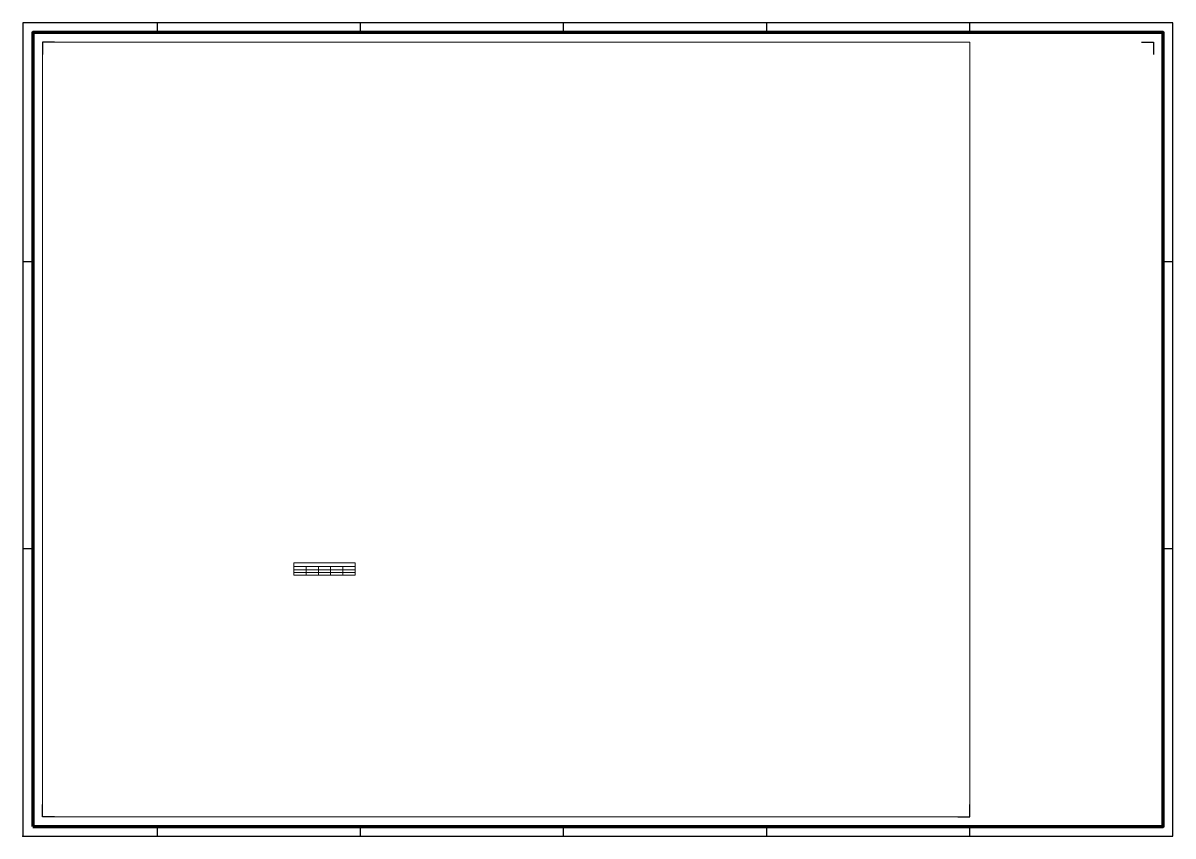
# Paper-space layout 'Blad 1' of a CAD drawing. Extents: x 0 to 1189, y 0 to 841.
import ezdxf

# ---------------------------------------------------------------- set-up
doc = ezdxf.new("R2010")
doc.units = 0
doc.header["$PDSIZE"] = 0.25
doc.layers.add('tb-kader', color=7, linetype='Continuous')
doc.layers.add('tb-viewport', color=6, linetype='Continuous', plot=False)

# ---------------------------------------------------------------- blocks, each defined once
blk = doc.blocks.new('*T71')
at = {"layer": 'DefPoints', "color": 8, "linetype": 'ByBlock', "lineweight": 0, "transparency": 16777216}
for p, q in [((0, 0), (63.5, 0)), ((0, 0), (0, -12.8)), ((63.5, 0), (63.5, -12.8)), ((0, -3.8), (63.5, -3.8)), ((0, -7), (63.5, -7)), ((0, -9.9), (63.5, -9.9)), ((12.7, -3.8), (12.7, -12.8)), ((25.4, -3.8), (25.4, -12.8)), ((38.1, -3.8), (38.1, -12.8)), ((50.8, -3.8), (50.8, -12.8)), ((0, -12.8), (63.5, -12.8))]:
    blk.add_line(p, q, dxfattribs=at)
blk = doc.blocks.new('*U85')
at = {"color": 0}
blk.add_lwpolyline([(0, 0), (1189, 0), (1189, 841), (0, 841)], close=True, dxfattribs=at)
for points in [[(139, 831), (139, 841)], [(349, 831), (349, 841)], [(559, 831), (559, 841)], [(769, 831), (769, 841)], [(979, 831), (979, 841)], [(10, 594), (0, 594)], [(1189, 594), (1179, 594)], [(10, 297), (0, 297)], [(1189, 297), (1179, 297)], [(139, 0), (139, 10)], [(349, 0), (349, 10)], [(559, 0), (559, 10)], [(769, 0), (769, 10)], [(979, 0), (979, 10)]]:
    blk.add_lwpolyline(points, dxfattribs=at)
at = {"color": 0, "lineweight": 70}
blk.add_lwpolyline([(10, 10), (1179, 10), (1179, 831), (10, 831)], close=True, dxfattribs=at)
at = {"layer": 'tb-viewport', "color": 0}
for points in [[(32.5, 821), (20, 821), (20, 808.5)], [(1156.5, 821), (1169, 821), (1169, 808.5)], [(32.5, 20), (20, 20), (20, 32.5)], [(966.5, 20), (979, 20), (979, 32.5)]]:
    blk.add_lwpolyline(points, dxfattribs=at)

psp = doc.layouts.new('Blad 1')

# ---------------------------------------------------------------- linework, layer by layer
psp.add_point((0, 0))

# ---------------------------------------------------------------- block references
psp.add_blockref('*T71', (280, 282.5))
at = {"layer": 'tb-kader'}
psp.add_blockref('*U85', (0, 0), dxfattribs=at)

# ---------------------------------------------------------------- viewports
at = {"layer": 'tb-viewport'}
psp.add_viewport(center=(499.5, 420.5), size=(959, 801), view_center_point=(469.3, 334.9), view_height=801, dxfattribs=at)

doc.saveas('drawing.dxf')
